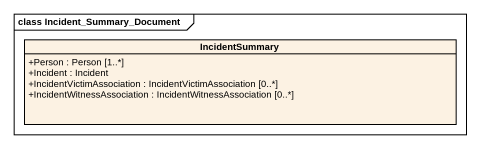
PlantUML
@startuml
mainframe class Incident_Summary_Document
hide circle
hide empty members
skinparam classAttributeIconSize 0
class IncidentSummary {
  +Person : Person [1..*]
  +Incident : Incident
  +IncidentVictimAssociation : IncidentVictimAssociation [0..*]
  +IncidentWitnessAssociation : IncidentWitnessAssociation [0..*]
}
@enduml
